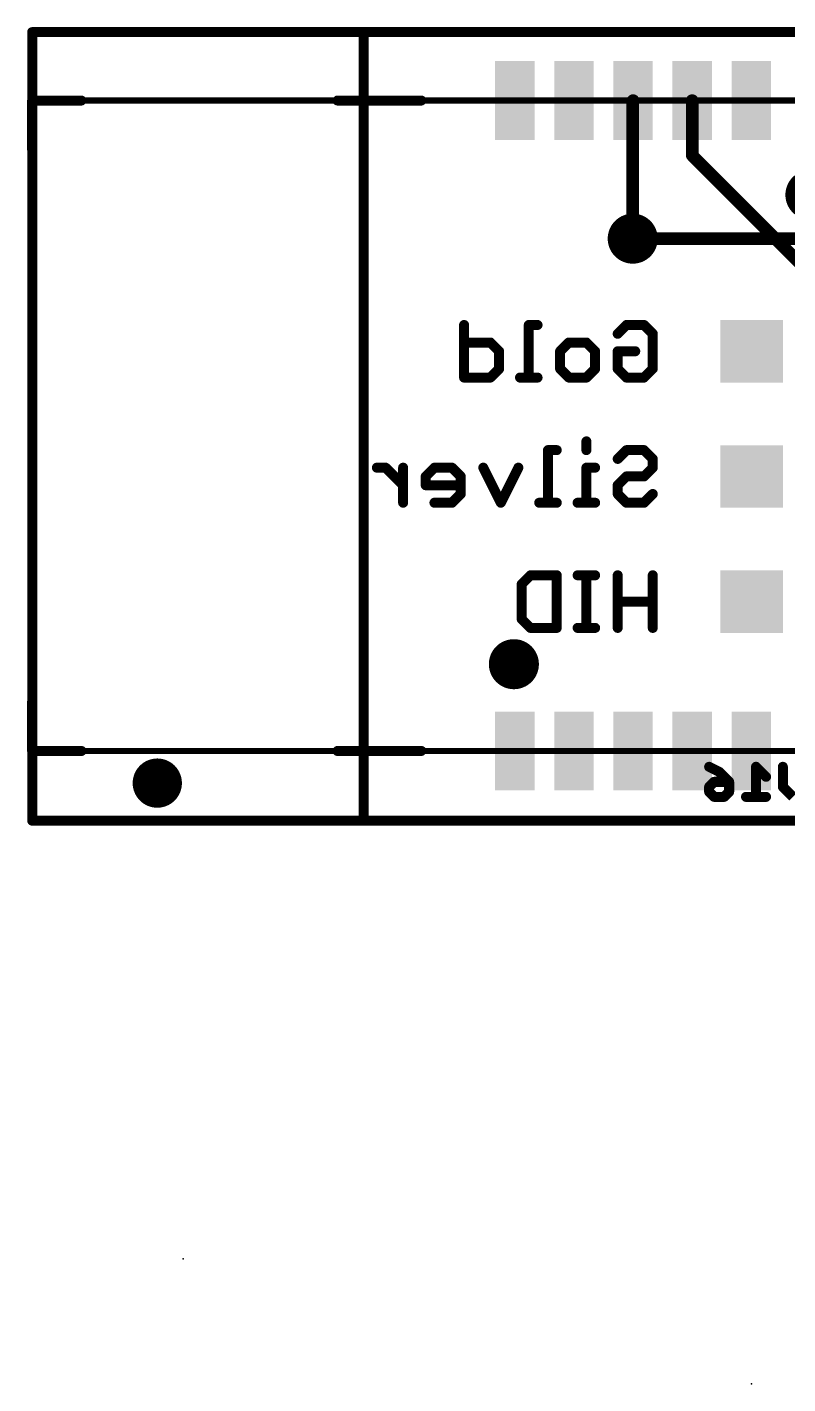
# Model space of a CAD drawing. Extents: x -0.1 to 42, y -11.4 to 16.1.
# Drawn here: x -0.1 to 15.34, y -11.43 to 16.1 of the extents above; entities that cross this region are included whole.
import ezdxf

# ---------------------------------------------------------------- set-up
doc = ezdxf.new("R2010")
doc.units = 0
for name, color, linetype in [('1', 12, 'CONTINUOUS'), ('16', 132, 'CONTINUOUS'), ('18', 110, 'CONTINUOUS'), ('20', 53, 'CONTINUOUS'), ('21', 41, 'CONTINUOUS'), ('22', 40, 'CONTINUOUS'), ('23', 53, 'CONTINUOUS'), ('51', 53, 'CONTINUOUS')]:
    doc.layers.add(name, color=color, linetype=linetype)

# ---------------------------------------------------------------- blocks, each defined once
blk = doc.blocks.new('RECT')
blk.add_solid([(-0.5, -0.5), (0.5, -0.5), (-0.5, 0.5), (0.5, 0.5)])
blk = doc.blocks.new('PIE')
at = {"const_width": 0.5}
blk.add_lwpolyline([(0, -0.25, 1), (0, 0.25, 1), (0, -0.25)], format="xyb", dxfattribs=at)
blk = doc.blocks.new('ROUNDV')
at = {"const_width": 0.5}
blk.add_lwpolyline([(0, -0.25, 1), (0, 0.25, 1), (0, -0.25)], format="xyb", dxfattribs=at)

msp = doc.modelspace()

# ---------------------------------------------------------------- linework, layer by layer
at = {"layer": '1'}
for points, const_width in [([(41.91, 16.002), (6.731, 16.002)], 0.2032), ([(6.731, 16.002), (6.731, 0)], 0.2032), ([(12.192, 14.607), (12.199, 14.614)], 0.254), ([(12.192, 11.811), (12.192, 14.607)], 0.254), ([(13.399, 14.614), (13.4, 14.613)], 0.254), ([(13.4, 14.613), (13.4, 13.5)], 0.254), ([(13.4, 13.5), (23.979, 2.921)], 0.254), ([(6.731, 0), (41.91, 0)], 0.2032)]:
    msp.add_lwpolyline(points, dxfattribs=dict(at, const_width=const_width))
for points, const_width in [([(6.731, 16.0528, 1), (6.731, 15.9512)], 0.1016), ([(6.7818, 16.002, 1), (6.6802, 16.002)], 0.1016), ([(12.2555, 14.607, 1), (12.1285, 14.607)], 0.127), ([(12.1471, 14.6519, 1), (12.2369, 14.5621)], 0.127), ([(12.2439, 14.5691, 1), (12.1541, 14.6589)], 0.127), ([(13.4439, 14.6589, 1), (13.3541, 14.5691)], 0.127), ([(13.4635, 14.613, 1), (13.3365, 14.613)], 0.127), ([(13.3551, 14.5681, 1), (13.4449, 14.6579)], 0.127), ([(13.4449, 13.5449, 1), (13.3551, 13.4551)], 0.127), ([(13.3365, 13.5, 1), (13.4635, 13.5)], 0.127), ([(12.1285, 11.811, 1), (12.2555, 11.811)], 0.127), ([(6.731, 0.0508, 1), (6.731, -0.0508)], 0.1016), ([(6.6802, 0, 1), (6.7818, 0)], 0.1016)]:
    msp.add_lwpolyline(points, format="xyb", dxfattribs=dict(at, const_width=const_width))
at = {"layer": '16'}
for points, const_width in [([(41.91, 16.002), (6.731, 16.002)], 0.2032), ([(6.731, 16.002), (6.731, 0)], 0.2032), ([(12.192, 11.811), (16.383, 11.811)], 0.254), ([(13.7428, 1.0927), (13.9462, 0.991)], 0.2032), ([(14.898, 0.8893), (14.6946, 1.0927)], 0.2032), ([(14.6946, 1.0927), (14.6946, 0.4826)], 0.2032), ([(15.2397, 0.686), (15.2397, 1.0927)], 0.2032), ([(13.7428, 0.686), (13.8445, 0.7877)], 0.2032), ([(13.8445, 0.7877), (14.1496, 0.7877)], 0.2032), ([(13.9462, 0.991), (14.1496, 0.7877)], 0.2032), ([(14.1496, 0.7877), (14.1496, 0.5843)], 0.2032), ([(13.7428, 0.5843), (13.7428, 0.686)], 0.2032), ([(13.8445, 0.4826), (13.7428, 0.5843)], 0.2032), ([(14.0479, 0.4826), (13.8445, 0.4826)], 0.2032), ([(14.1496, 0.5843), (14.0479, 0.4826)], 0.2032), ([(14.898, 0.4826), (14.4912, 0.4826)], 0.2032), ([(15.443, 0.4826), (15.2397, 0.686)], 0.2032), ([(6.731, 0), (41.91, 0)], 0.2032)]:
    msp.add_lwpolyline(points, dxfattribs=dict(at, const_width=const_width))
for points, const_width in [([(6.731, 16.0528, 1), (6.731, 15.9512)], 0.1016), ([(6.7818, 16.002, 1), (6.6802, 16.002)], 0.1016), ([(12.192, 11.8745, 1), (12.192, 11.7475)], 0.127), ([(13.7655, 1.1382, 1), (13.7201, 1.0473)], 0.1016), ([(14.7305, 1.1286, 1), (14.6587, 1.0568)], 0.1016), ([(14.7454, 1.0927, 1), (14.6438, 1.0927)], 0.1016), ([(15.2905, 1.0927, 1), (15.1889, 1.0927)], 0.1016), ([(13.8445, 0.8385, 1), (13.8445, 0.7369)], 0.1016), ([(13.8804, 0.7517, 1), (13.8086, 0.8236)], 0.1016), ([(13.9821, 1.027, 1), (13.9103, 0.9551)], 0.1016), ([(13.9235, 0.9456, 1), (13.9689, 1.0365)], 0.1016), ([(14.2004, 0.7877, 1), (14.0988, 0.7877)], 0.1016), ([(14.1136, 0.7517, 1), (14.1855, 0.8236)], 0.1016), ([(14.1496, 0.7369, 1), (14.1496, 0.8385)], 0.1016), ([(14.8621, 0.8534, 1), (14.9339, 0.9253)], 0.1016), ([(13.7936, 0.686, 1), (13.692, 0.686)], 0.1016), ([(13.7069, 0.7219, 1), (13.7787, 0.6501)], 0.1016), ([(13.7787, 0.6202, 1), (13.7069, 0.5484)], 0.1016), ([(13.692, 0.5843, 1), (13.7936, 0.5843)], 0.1016), ([(13.8445, 0.5334, 1), (13.8445, 0.4318)], 0.1016), ([(13.8086, 0.4467, 1), (13.8804, 0.5185)], 0.1016), ([(14.012, 0.5185, 1), (14.0838, 0.4467)], 0.1016), ([(14.0479, 0.4318, 1), (14.0479, 0.5334)], 0.1016), ([(14.0988, 0.5843, 1), (14.2004, 0.5843)], 0.1016), ([(14.1855, 0.5484, 1), (14.1136, 0.6202)], 0.1016), ([(14.4912, 0.5334, 1), (14.4912, 0.4318)], 0.1016), ([(14.898, 0.4318, 1), (14.898, 0.5334)], 0.1016), ([(15.2756, 0.7219, 1), (15.2037, 0.6501)], 0.1016), ([(15.1889, 0.686, 1), (15.2905, 0.686)], 0.1016), ([(14.6438, 0.4826, 1), (14.7454, 0.4826)], 0.1016), ([(6.731, 0.0508, 1), (6.731, -0.0508)], 0.1016), ([(6.6802, 0, 1), (6.7818, 0)], 0.1016)]:
    msp.add_lwpolyline(points, format="xyb", dxfattribs=dict(at, const_width=const_width))
at = {"layer": '20', "const_width": 0.2032}
for points in [[(41.91, 16.002), (0, 16.002)], [(0, 16.002), (0, 0)], [(0, 0), (41.91, 0)]]:
    msp.add_lwpolyline(points, dxfattribs=at)
at = {"layer": '20', "const_width": 0.1016}
for points in [[(0, 16.0528, 1), (0, 15.9512)], [(0.0508, 16.002, 1), (-0.0508, 16.002)], [(0, 0.0508, 1), (0, -0.0508)], [(-0.0508, 0, 1), (0.0508, 0)]]:
    msp.add_lwpolyline(points, format="xyb", dxfattribs=at)
at = {"layer": '21', "const_width": 0.2032}
for points in [[(-0.001, 14.614), (-0.001, 13.614)], [(-0.001, 14.614), (0.999, 14.614)], [(7.899, 14.614), (6.199, 14.614)], [(-0.001, 1.414), (-0.001, 2.414)], [(-0.001, 1.414), (0.999, 1.414)], [(7.899, 1.414), (6.199, 1.414)]]:
    msp.add_lwpolyline(points, dxfattribs=at)
at = {"layer": '21', "const_width": 0.1016}
for points in [[(0.0498, 14.614, 1), (-0.0518, 14.614)], [(-0.001, 14.6648, 1), (-0.001, 14.5632)], [(0.999, 14.5632, 1), (0.999, 14.6648)], [(6.199, 14.6648, 1), (6.199, 14.5632)], [(7.899, 14.5632, 1), (7.899, 14.6648)], [(-0.0518, 13.614, 1), (0.0498, 13.614)], [(0.0498, 2.414, 1), (-0.0518, 2.414)], [(-0.001, 1.4648, 1), (-0.001, 1.3632)], [(-0.0518, 1.414, 1), (0.0498, 1.414)], [(0.999, 1.3632, 1), (0.999, 1.4648)], [(6.199, 1.4648, 1), (6.199, 1.3632)], [(7.899, 1.3632, 1), (7.899, 1.4648)]]:
    msp.add_lwpolyline(points, format="xyb", dxfattribs=at)
at = {"layer": '22', "const_width": 0.2032}
for points in [[(8.7682, 10.0593), (8.7682, 8.9916)], [(10.2596, 10.0593), (10.0817, 10.0593)], [(10.0817, 10.0593), (10.0817, 8.9916)], [(11.8866, 9.8814), (12.0645, 10.0593)], [(12.0645, 10.0593), (12.4205, 10.0593)], [(12.4205, 10.0593), (12.5984, 9.8814)], [(12.5984, 9.8814), (12.5984, 9.1696)], [(9.3021, 9.7034), (8.7682, 9.7034)], [(9.48, 9.5255), (9.3021, 9.7034)], [(10.7172, 9.5255), (10.8951, 9.7034)], [(10.8951, 9.7034), (11.2511, 9.7034)], [(11.2511, 9.7034), (11.429, 9.5255)], [(9.48, 9.1696), (9.48, 9.5255)], [(10.7172, 9.1696), (10.7172, 9.5255)], [(11.429, 9.5255), (11.429, 9.1696)], [(11.8866, 9.1696), (11.8866, 9.5255)], [(11.8866, 9.5255), (12.2425, 9.5255)], [(8.7682, 8.9916), (9.3021, 8.9916)], [(9.3021, 8.9916), (9.48, 9.1696)], [(10.2596, 8.9916), (9.9037, 8.9916)], [(10.8951, 8.9916), (10.7172, 9.1696)], [(11.2511, 8.9916), (10.8951, 8.9916)], [(11.429, 9.1696), (11.2511, 8.9916)], [(12.0645, 8.9916), (11.8866, 9.1696)], [(12.4205, 8.9916), (12.0645, 8.9916)], [(12.5984, 9.1696), (12.4205, 8.9916)], [(11.2511, 7.6973), (11.2511, 7.5193)], [(10.6494, 7.5193), (10.4715, 7.5193)], [(10.4715, 7.5193), (10.4715, 6.4516)], [(11.8866, 7.3414), (12.0645, 7.5193)], [(12.0645, 7.5193), (12.4205, 7.5193)], [(12.4205, 7.5193), (12.5984, 7.3414)], [(12.5984, 7.3414), (12.5984, 7.1634)], [(7.1751, 7.1634), (6.9972, 7.1634)], [(7.531, 6.8075), (7.1751, 7.1634)], [(7.531, 6.4516), (7.531, 7.1634)], [(8.1666, 7.1634), (7.9886, 6.9855)], [(8.5225, 7.1634), (8.1666, 7.1634)], [(8.7004, 6.9855), (8.5225, 7.1634)], [(9.5139, 6.4516), (9.158, 7.1634)], [(9.8698, 7.1634), (9.5139, 6.4516)], [(11.429, 7.1634), (11.2511, 7.1634)], [(11.2511, 7.1634), (11.2511, 6.4516)], [(12.5984, 7.1634), (12.4205, 6.9855)], [(7.9886, 6.9855), (7.9886, 6.8075)], [(7.9886, 6.8075), (8.7004, 6.8075)], [(8.7004, 6.6296), (8.7004, 6.9855)], [(12.0645, 6.9855), (11.8866, 6.8075)], [(11.8866, 6.8075), (11.8866, 6.6296)], [(12.4205, 6.9855), (12.0645, 6.9855)], [(8.5225, 6.4516), (8.7004, 6.6296)], [(11.8866, 6.6296), (12.0645, 6.4516)], [(12.4205, 6.4516), (12.5984, 6.6296)], [(8.1666, 6.4516), (8.5225, 6.4516)], [(10.6494, 6.4516), (10.2935, 6.4516)], [(11.429, 6.4516), (11.0731, 6.4516)], [(12.0645, 6.4516), (12.4205, 6.4516)], [(9.9376, 4.8014), (10.1156, 4.9793)], [(10.1156, 4.9793), (10.6494, 4.9793)], [(10.6494, 4.9793), (10.6494, 3.9116)], [(11.429, 4.9793), (11.0731, 4.9793)], [(11.2511, 3.9116), (11.2511, 4.9793)], [(11.8866, 4.9793), (11.8866, 3.9116)], [(12.5984, 3.9116), (12.5984, 4.9793)], [(9.9376, 4.0896), (9.9376, 4.8014)], [(12.5984, 4.4455), (11.8866, 4.4455)], [(10.1156, 3.9116), (9.9376, 4.0896)], [(10.6494, 3.9116), (10.1156, 3.9116)], [(11.429, 3.9116), (11.0731, 3.9116)]]:
    msp.add_lwpolyline(points, dxfattribs=at)
at = {"layer": '22', "const_width": 0.1016}
for points in [[(8.819, 10.0593, 1), (8.7174, 10.0593)], [(10.0817, 10.1101, 1), (10.0817, 10.0085)], [(10.1325, 10.0593, 1), (10.0309, 10.0593)], [(10.2596, 10.0085, 1), (10.2596, 10.1101)], [(11.8507, 9.9173, 1), (11.9225, 9.8454)], [(12.0645, 10.1101, 1), (12.0645, 10.0085)], [(12.1005, 10.0234, 1), (12.0286, 10.0952)], [(12.4564, 10.0952, 1), (12.3845, 10.0234)], [(12.4205, 10.0085, 1), (12.4205, 10.1101)], [(12.6492, 9.8814, 1), (12.5476, 9.8814)], [(12.5625, 9.8454, 1), (12.6343, 9.9173)], [(8.7682, 9.7542, 1), (8.7682, 9.6526)], [(9.338, 9.7393, 1), (9.2661, 9.6675)], [(9.3021, 9.6526, 1), (9.3021, 9.7542)], [(10.8951, 9.7542, 1), (10.8951, 9.6526)], [(10.9311, 9.6675, 1), (10.8592, 9.7393)], [(11.287, 9.7393, 1), (11.2151, 9.6675)], [(11.2511, 9.6526, 1), (11.2511, 9.7542)], [(9.5308, 9.5255, 1), (9.4292, 9.5255)], [(9.4441, 9.4895, 1), (9.5159, 9.5614)], [(10.768, 9.5255, 1), (10.6664, 9.5255)], [(10.6813, 9.5614, 1), (10.7531, 9.4895)], [(11.4798, 9.5255, 1), (11.3782, 9.5255)], [(11.3931, 9.4895, 1), (11.4649, 9.5614)], [(11.9374, 9.5255, 1), (11.8358, 9.5255)], [(11.8866, 9.5763, 1), (11.8866, 9.4747)], [(12.2425, 9.4747, 1), (12.2425, 9.5763)], [(8.7682, 9.0424, 1), (8.7682, 8.9408)], [(9.3021, 8.9408, 1), (9.3021, 9.0424)], [(9.4292, 9.1696, 1), (9.5308, 9.1696)], [(9.5159, 9.1336, 1), (9.4441, 9.2055)], [(9.9037, 9.0424, 1), (9.9037, 8.9408)], [(10.2596, 8.9408, 1), (10.2596, 9.0424)], [(10.7531, 9.2055, 1), (10.6813, 9.1336)], [(10.6664, 9.1696, 1), (10.768, 9.1696)], [(10.8951, 9.0424, 1), (10.8951, 8.9408)], [(11.2511, 8.9408, 1), (11.2511, 9.0424)], [(11.3782, 9.1696, 1), (11.4798, 9.1696)], [(11.4649, 9.1336, 1), (11.3931, 9.2055)], [(11.9225, 9.2055, 1), (11.8507, 9.1336)], [(11.8358, 9.1696, 1), (11.9374, 9.1696)], [(12.0645, 9.0424, 1), (12.0645, 8.9408)], [(12.4205, 8.9408, 1), (12.4205, 9.0424)], [(12.5476, 9.1696, 1), (12.6492, 9.1696)], [(12.6343, 9.1336, 1), (12.5625, 9.2055)], [(8.7174, 8.9916, 1), (8.819, 8.9916)], [(9.2661, 9.0275, 1), (9.338, 8.9557)], [(10.0309, 8.9916, 1), (10.1325, 8.9916)], [(10.8592, 8.9557, 1), (10.9311, 9.0275)], [(11.2151, 9.0275, 1), (11.287, 8.9557)], [(12.0286, 8.9557, 1), (12.1005, 9.0275)], [(12.3845, 9.0275, 1), (12.4564, 8.9557)], [(11.3019, 7.6973, 1), (11.2003, 7.6973)], [(10.4715, 7.5701, 1), (10.4715, 7.4685)], [(10.5223, 7.5193, 1), (10.4207, 7.5193)], [(10.6494, 7.4685, 1), (10.6494, 7.5701)], [(11.2003, 7.5193, 1), (11.3019, 7.5193)], [(12.0645, 7.5701, 1), (12.0645, 7.4685)], [(12.1005, 7.4834, 1), (12.0286, 7.5552)], [(12.4564, 7.5552, 1), (12.3845, 7.4834)], [(12.4205, 7.4685, 1), (12.4205, 7.5701)], [(12.6492, 7.3414, 1), (12.5476, 7.3414)], [(6.9972, 7.2142, 1), (6.9972, 7.1126)], [(7.211, 7.1993, 1), (7.1392, 7.1275)], [(7.1751, 7.1126, 1), (7.1751, 7.2142)], [(7.5818, 7.1634, 1), (7.4802, 7.1634)], [(8.1666, 7.2142, 1), (8.1666, 7.1126)], [(8.2025, 7.1275, 1), (8.1306, 7.1993)], [(8.5584, 7.1993, 1), (8.4865, 7.1275)], [(8.5225, 7.1126, 1), (8.5225, 7.2142)], [(9.2034, 7.1861, 1), (9.1126, 7.1407)], [(9.9152, 7.1407, 1), (9.8244, 7.1861)], [(11.2511, 7.2142, 1), (11.2511, 7.1126)], [(11.3019, 7.1634, 1), (11.2003, 7.1634)], [(11.429, 7.1126, 1), (11.429, 7.2142)], [(11.8507, 7.3773, 1), (11.9225, 7.3054)], [(12.5476, 7.1634, 1), (12.6492, 7.1634)], [(12.5625, 7.3054, 1), (12.6343, 7.3773)], [(12.6343, 7.1275, 1), (12.5625, 7.1993)], [(7.4951, 6.7716, 1), (7.5669, 6.8434)], [(8.0394, 6.9855, 1), (7.9378, 6.9855)], [(7.9527, 7.0214, 1), (8.0245, 6.9495)], [(7.9886, 6.8583, 1), (7.9886, 6.7567)], [(8.7512, 6.9855, 1), (8.6496, 6.9855)], [(8.6645, 6.9495, 1), (8.7363, 7.0214)], [(8.7004, 6.7567, 1), (8.7004, 6.8583)], [(11.9374, 6.8075, 1), (11.8358, 6.8075)], [(11.8507, 6.8434, 1), (11.9225, 6.7716)], [(12.0645, 7.0363, 1), (12.0645, 6.9347)], [(12.1005, 6.9495, 1), (12.0286, 7.0214)], [(12.3845, 7.0214, 1), (12.4564, 6.9495)], [(12.4205, 6.9347, 1), (12.4205, 7.0363)], [(7.9378, 6.8075, 1), (8.0394, 6.8075)], [(8.6496, 6.6296, 1), (8.7512, 6.6296)], [(8.7363, 6.5936, 1), (8.6645, 6.6655)], [(11.9225, 6.6655, 1), (11.8507, 6.5936)], [(11.8358, 6.6296, 1), (11.9374, 6.6296)], [(12.6343, 6.5936, 1), (12.5625, 6.6655)], [(7.4802, 6.4516, 1), (7.5818, 6.4516)], [(8.1666, 6.5024, 1), (8.1666, 6.4008)], [(8.4865, 6.4875, 1), (8.5584, 6.4157)], [(8.5225, 6.4008, 1), (8.5225, 6.5024)], [(9.4685, 6.4743, 1), (9.5593, 6.4289)], [(9.4685, 6.4289, 1), (9.5593, 6.4743)], [(10.2935, 6.5024, 1), (10.2935, 6.4008)], [(10.4207, 6.4516, 1), (10.5223, 6.4516)], [(10.6494, 6.4008, 1), (10.6494, 6.5024)], [(11.0731, 6.5024, 1), (11.0731, 6.4008)], [(11.2003, 6.4516, 1), (11.3019, 6.4516)], [(11.429, 6.4008, 1), (11.429, 6.5024)], [(12.0645, 6.5024, 1), (12.0645, 6.4008)], [(12.0286, 6.4157, 1), (12.1005, 6.4875)], [(12.3845, 6.4875, 1), (12.4564, 6.4157)], [(12.4205, 6.4008, 1), (12.4205, 6.5024)], [(10.1156, 5.0301, 1), (10.1156, 4.9285)], [(10.1515, 4.9434, 1), (10.0796, 5.0152)], [(10.7002, 4.9793, 1), (10.5986, 4.9793)], [(10.6494, 4.9285, 1), (10.6494, 5.0301)], [(11.0731, 5.0301, 1), (11.0731, 4.9285)], [(11.3019, 4.9793, 1), (11.2003, 4.9793)], [(11.429, 4.9285, 1), (11.429, 5.0301)], [(11.9374, 4.9793, 1), (11.8358, 4.9793)], [(12.6492, 4.9793, 1), (12.5476, 4.9793)], [(9.9884, 4.8014, 1), (9.8868, 4.8014)], [(9.9017, 4.8373, 1), (9.9735, 4.7654)], [(11.8866, 4.4963, 1), (11.8866, 4.3947)], [(12.5984, 4.3947, 1), (12.5984, 4.4963)], [(9.9735, 4.1255, 1), (9.9017, 4.0536)], [(9.8868, 4.0896, 1), (9.9884, 4.0896)], [(10.1156, 3.9624, 1), (10.1156, 3.8608)], [(10.0796, 3.8757, 1), (10.1515, 3.9475)], [(10.5986, 3.9116, 1), (10.7002, 3.9116)], [(10.6494, 3.8608, 1), (10.6494, 3.9624)], [(11.0731, 3.9624, 1), (11.0731, 3.8608)], [(11.2003, 3.9116, 1), (11.3019, 3.9116)], [(11.429, 3.8608, 1), (11.429, 3.9624)], [(11.8358, 3.9116, 1), (11.9374, 3.9116)], [(12.5476, 3.9116, 1), (12.6492, 3.9116)]]:
    msp.add_lwpolyline(points, format="xyb", dxfattribs=at)
at = {"layer": '23'}
for p in [(2.54, 0.762), (3.0679, -8.89), (14.605, -11.43)]:
    msp.add_point(p, dxfattribs=at)
at = {"layer": '51', "const_width": 0.127}
for points in [[(25.799, 14.614), (-0.001, 14.614)], [(-0.001, 14.614), (-0.001, 1.414)], [(-0.001, 1.414), (25.799, 1.414)]]:
    msp.add_lwpolyline(points, dxfattribs=at)
at = {"layer": '51', "const_width": 0.0635}
for points in [[(-0.001, 14.6458, 1), (-0.001, 14.5823)], [(0.0307, 14.614, 1), (-0.0328, 14.614)], [(-0.001, 1.4458, 1), (-0.001, 1.3823)], [(-0.0328, 1.414, 1), (0.0307, 1.414)]]:
    msp.add_lwpolyline(points, format="xyb", dxfattribs=at)

# ---------------------------------------------------------------- block references
at = {"layer": '1', "xscale": 0.8, "yscale": 1.6}
for p in [(9.799, 14.614), (10.999, 14.614), (12.199, 14.614), (13.399, 14.614), (14.599, 14.614)]:
    msp.add_blockref('RECT', p, dxfattribs=at)
at = {"layer": '1', "xscale": 0.8, "yscale": 1.6, "rotation": 180}
for p in [(9.799, 1.414), (10.999, 1.414), (12.199, 1.414), (13.399, 1.414), (14.599, 1.414)]:
    msp.add_blockref('RECT', p, dxfattribs=at)
at = {"layer": '1'}
msp.add_blockref('PIE', (2.54, 0.762), dxfattribs=at)
at = {"layer": '18', "xscale": 1.016, "yscale": 1.016}
for p in [(15.799, 12.7), (15.799, 12.7), (12.192, 11.811), (12.192, 11.811), (9.779, 3.175), (9.779, 3.175)]:
    msp.add_blockref('ROUNDV', p, dxfattribs=at)
at = {"layer": '22', "xscale": 1.27, "yscale": 1.27}
for p in [(14.605, 9.525), (14.605, 6.985), (14.605, 4.445)]:
    msp.add_blockref('RECT', p, dxfattribs=at)

doc.saveas('drawing.dxf')
